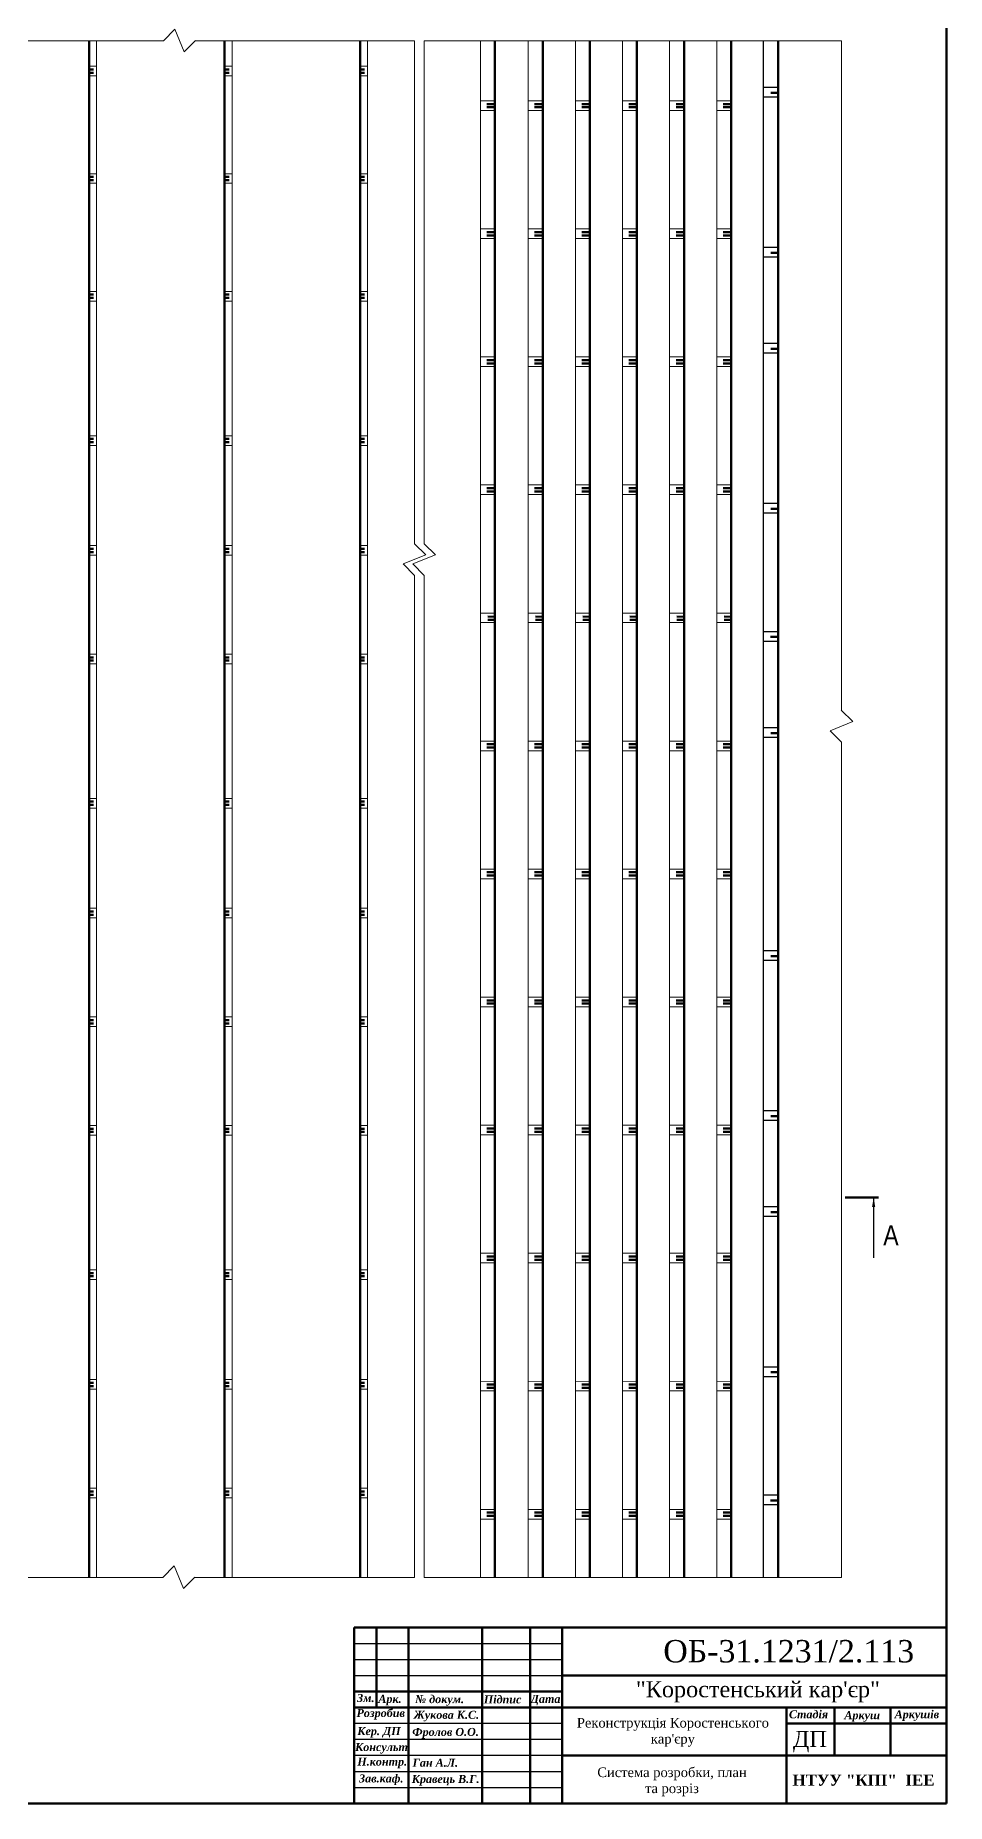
# Model space of a CAD drawing. Header units: millimetres. Extents: x 521 to 1090, y 142 to 973.
# Drawn here: x 806 to 1090, y 142 to 694 of the extents above; entities that cross this region are included whole.
import ezdxf

# ---------------------------------------------------------------- set-up
doc = ezdxf.new("R2010")
doc.units = ezdxf.units.MM
doc.dimstyles.new('ISO-25', dxfattribs={"dimtxt": 2.5, "dimasz": 2.5, "dimexe": 1.25, "dimexo": 0.625, "dimtad": 1, "dimtxsty": 'Standard', "dimcen": 2.5, "dimadec": 0, "dimazin": 0, "dimtfac": 1, "dimtmove": 0, "dimatfit": 3, "dimfxl": 0, "dimarcsym": 0})

msp = doc.modelspace()

# ---------------------------------------------------------------- linework, layer by layer
at = {"color": 0, "lineweight": 80}
for p, q in [((1090.221, 972.888), (1090.221, 141.888)), ((905.221, 196.888), (905.221, 141.888)), ((1090.221, 196.888), (905.221, 196.888)), ((912.221, 171.888), (912.221, 196.888)), ((922.221, 196.888), (922.221, 141.888)), ((945.221, 196.888), (945.221, 141.888)), ((960.221, 196.888), (960.221, 141.888)), ((970.221, 196.888), (970.221, 141.888)), ((970.221, 181.888), (1090.221, 181.888)), ((970.221, 171.888), (1090.221, 171.888)), ((1040.221, 171.888), (1040.221, 141.888)), ((1055.221, 171.888), (1055.221, 156.888)), ((1072.721, 171.888), (1072.721, 156.888)), ((1040.221, 166.888), (1089.997, 166.888)), ((970.221, 156.888), (1090.221, 156.888)), ((1090.221, 141.888), (521.221, 141.888))]:
    msp.add_line(p, q, dxfattribs=at)
at = {"color": 0, "lineweight": 20}
for p, q in [((845.737, 692.495), (849.274, 696.142)), ((852.181, 689.094), (849.274, 696.142)), ((554.461, 692.495), (845.737, 692.495)), ((824.816, 692.495), (824.816, 212.495)), ((855.737, 692.608), (852.181, 689.094)), ((855.623, 692.495), (924.119, 692.495)), ((867.122, 692.495), (867.122, 212.495)), ((909.427, 692.495), (909.427, 212.495)), ((924.119, 692.495), (924.119, 535.436)), ((927.119, 692.495), (927.119, 535.436)), ((927.119, 692.495), (1057.425, 692.495)), ((944.68, 692.495), (944.68, 212.495)), ((959.596, 692.495), (959.596, 212.495)), ((974.314, 692.495), (974.314, 212.495)), ((989.033, 692.495), (989.033, 212.495)), ((1003.751, 692.495), (1003.751, 212.495)), ((1018.469, 692.495), (1018.469, 212.495)), ((1057.425, 692.495), (1057.425, 483.306)), ((822.511, 684.597), (824.816, 684.594)), ((822.511, 681.59), (824.816, 681.588)), ((864.816, 684.597), (867.122, 684.594)), ((864.816, 681.59), (867.122, 681.588)), ((907.122, 684.597), (909.427, 684.594)), ((907.122, 681.59), (909.427, 681.588)), ((949.2, 673.802), (944.68, 673.805)), ((949.2, 670.795), (944.68, 670.798)), ((964.116, 673.802), (959.596, 673.805)), ((964.116, 670.795), (959.596, 670.798)), ((978.835, 673.802), (974.314, 673.805)), ((978.835, 670.795), (974.314, 670.798)), ((993.553, 673.802), (989.033, 673.805)), ((993.553, 670.795), (989.033, 670.798)), ((1008.271, 673.802), (1003.751, 673.805)), ((1008.271, 670.795), (1003.751, 670.798)), ((1022.99, 673.802), (1018.469, 673.805)), ((1022.99, 670.795), (1018.469, 670.798)), ((822.511, 651.044), (824.816, 651.041)), ((822.511, 648.037), (824.816, 648.035)), ((864.816, 651.044), (867.122, 651.041)), ((864.816, 648.037), (867.122, 648.035)), ((907.122, 651.044), (909.427, 651.041)), ((907.122, 648.037), (909.427, 648.035)), ((949.2, 633.802), (944.68, 633.805)), ((948.925, 630.795), (944.68, 630.798)), ((964.116, 633.802), (959.596, 633.805)), ((963.841, 630.795), (959.596, 630.798)), ((978.835, 633.802), (974.314, 633.805)), ((978.56, 630.795), (974.314, 630.798)), ((993.553, 633.802), (989.033, 633.805)), ((993.278, 630.795), (989.033, 630.798)), ((1008.271, 633.802), (1003.751, 633.805)), ((1007.996, 630.795), (1003.751, 630.798)), ((1022.99, 633.802), (1018.469, 633.805)), ((1022.715, 630.795), (1018.469, 630.798)), ((822.511, 614.246), (824.816, 614.243)), ((864.816, 614.246), (867.122, 614.243)), ((907.122, 614.246), (909.427, 614.243)), ((822.511, 611.239), (824.816, 611.237)), ((864.816, 611.239), (867.122, 611.237)), ((907.122, 611.239), (909.427, 611.237)), ((949.2, 593.802), (944.68, 593.805)), ((964.116, 593.802), (959.596, 593.805)), ((978.835, 593.802), (974.314, 593.805)), ((993.553, 593.802), (989.033, 593.805)), ((1008.271, 593.802), (1003.751, 593.805)), ((1022.99, 593.802), (1018.469, 593.805)), ((949.2, 590.795), (944.68, 590.798)), ((964.116, 590.795), (959.596, 590.798)), ((978.835, 590.795), (974.314, 590.798)), ((993.553, 590.795), (989.033, 590.798)), ((1008.271, 590.795), (1003.751, 590.798)), ((1022.99, 590.795), (1018.469, 590.798)), ((822.511, 569.171), (824.816, 569.168)), ((864.816, 569.171), (867.122, 569.168)), ((907.122, 569.171), (909.427, 569.168)), ((822.511, 566.164), (824.816, 566.162)), ((864.816, 566.164), (867.122, 566.162)), ((907.122, 566.164), (909.427, 566.162)), ((949.2, 553.802), (944.68, 553.805)), ((964.116, 553.802), (959.596, 553.805)), ((978.835, 553.802), (974.314, 553.805)), ((993.553, 553.802), (989.033, 553.805)), ((1008.271, 553.802), (1003.751, 553.805)), ((1022.99, 553.802), (1018.469, 553.805)), ((948.925, 550.795), (944.68, 550.798)), ((963.841, 550.795), (959.596, 550.798)), ((978.56, 550.795), (974.314, 550.798)), ((993.278, 550.795), (989.033, 550.798)), ((1007.996, 550.795), (1003.751, 550.798)), ((1022.715, 550.795), (1018.469, 550.798)), ((822.511, 534.872), (824.816, 534.869)), ((822.511, 531.865), (824.816, 531.863)), ((864.816, 534.872), (867.122, 534.869)), ((864.816, 531.865), (867.122, 531.863)), ((907.122, 534.872), (909.427, 534.869)), ((907.122, 531.865), (909.427, 531.863)), ((920.585, 529.12), (927.634, 532.027)), ((923.585, 529.12), (930.634, 532.027)), ((924.119, 535.436), (927.634, 532.027)), ((927.119, 535.436), (930.634, 532.027)), ((924.119, 525.564), (920.585, 529.12)), ((927.119, 525.564), (923.585, 529.12)), ((924.119, 525.564), (924.119, 212.495)), ((927.119, 525.564), (927.119, 212.495)), ((949.2, 513.802), (944.68, 513.805)), ((964.116, 513.802), (959.596, 513.805)), ((978.835, 513.802), (974.314, 513.805)), ((993.553, 513.802), (989.033, 513.805)), ((1008.271, 513.802), (1003.751, 513.805)), ((1022.99, 513.802), (1018.469, 513.805)), ((949.2, 510.795), (944.68, 510.798)), ((964.116, 510.795), (959.596, 510.798)), ((978.835, 510.795), (974.314, 510.798)), ((993.553, 510.795), (989.033, 510.798)), ((1008.271, 510.795), (1003.751, 510.798)), ((1022.99, 510.795), (1018.469, 510.798)), ((822.511, 500.942), (824.816, 500.939)), ((822.511, 497.935), (824.816, 497.933)), ((864.816, 500.942), (867.122, 500.939)), ((864.816, 497.935), (867.122, 497.933)), ((907.122, 500.942), (909.427, 500.939)), ((907.122, 497.935), (909.427, 497.933)), ((1057.293, 483.434), (1060.94, 479.897)), ((1053.892, 476.99), (1060.94, 479.897)), ((1057.425, 473.434), (1053.892, 476.99)), ((949.2, 473.802), (944.68, 473.805)), ((948.925, 470.795), (944.68, 470.798)), ((964.116, 473.802), (959.596, 473.805)), ((963.841, 470.795), (959.596, 470.798)), ((978.835, 473.802), (974.314, 473.805)), ((978.56, 470.795), (974.314, 470.798)), ((993.553, 473.802), (989.033, 473.805)), ((993.278, 470.795), (989.033, 470.798)), ((1008.271, 473.802), (1003.751, 473.805)), ((1007.996, 470.795), (1003.751, 470.798)), ((1022.99, 473.802), (1018.469, 473.805)), ((1022.715, 470.795), (1018.469, 470.798)), ((1057.425, 473.434), (1057.425, 212.495)), ((822.511, 455.867), (824.816, 455.864)), ((864.816, 455.867), (867.122, 455.864)), ((907.122, 455.867), (909.427, 455.864)), ((822.511, 452.859), (824.816, 452.858)), ((864.816, 452.859), (867.122, 452.858)), ((907.122, 452.859), (909.427, 452.858)), ((949.2, 433.802), (944.68, 433.805)), ((964.116, 433.802), (959.596, 433.805)), ((978.835, 433.802), (974.314, 433.805)), ((993.553, 433.802), (989.033, 433.805)), ((1008.271, 433.802), (1003.751, 433.805)), ((1022.99, 433.802), (1018.469, 433.805)), ((948.925, 430.795), (944.68, 430.798)), ((963.841, 430.795), (959.596, 430.798)), ((978.56, 430.795), (974.314, 430.798)), ((993.278, 430.795), (989.033, 430.798)), ((1007.996, 430.795), (1003.751, 430.798)), ((1022.715, 430.795), (1018.469, 430.798)), ((822.511, 421.568), (824.816, 421.565)), ((864.816, 421.568), (867.122, 421.565)), ((907.122, 421.568), (909.427, 421.565)), ((822.511, 418.561), (824.816, 418.559)), ((864.816, 418.561), (867.122, 418.559)), ((907.122, 418.561), (909.427, 418.559)), ((949.2, 393.802), (944.68, 393.805)), ((964.116, 393.802), (959.596, 393.805)), ((978.835, 393.802), (974.314, 393.805)), ((993.553, 393.802), (989.033, 393.805)), ((1008.271, 393.802), (1003.751, 393.805)), ((1022.99, 393.802), (1018.469, 393.805)), ((822.511, 387.638), (824.816, 387.635)), ((864.816, 387.638), (867.122, 387.635)), ((907.122, 387.638), (909.427, 387.635)), ((948.925, 390.795), (944.68, 390.798)), ((963.841, 390.795), (959.596, 390.798)), ((978.56, 390.795), (974.314, 390.798)), ((993.278, 390.795), (989.033, 390.798)), ((1007.996, 390.795), (1003.751, 390.798)), ((1022.715, 390.795), (1018.469, 390.798)), ((822.511, 384.63), (824.816, 384.629)), ((864.816, 384.63), (867.122, 384.629)), ((907.122, 384.63), (909.427, 384.629)), ((822.511, 353.707), (824.816, 353.705)), ((864.816, 353.707), (867.122, 353.705)), ((907.122, 353.707), (909.427, 353.705)), ((949.2, 353.802), (944.68, 353.805)), ((964.116, 353.802), (959.596, 353.805)), ((978.835, 353.802), (974.314, 353.805)), ((993.553, 353.802), (989.033, 353.805)), ((1008.271, 353.802), (1003.751, 353.805)), ((1022.99, 353.802), (1018.469, 353.805)), ((822.511, 350.7), (824.816, 350.699)), ((864.816, 350.7), (867.122, 350.699)), ((907.122, 350.7), (909.427, 350.699)), ((948.925, 350.795), (944.68, 350.798)), ((963.841, 350.795), (959.596, 350.798)), ((978.56, 350.795), (974.314, 350.798)), ((993.278, 350.795), (989.033, 350.798)), ((1007.996, 350.795), (1003.751, 350.798)), ((1022.715, 350.795), (1018.469, 350.798)), ((949.2, 313.802), (944.68, 313.805)), ((948.925, 310.795), (944.68, 310.798)), ((964.116, 313.802), (959.596, 313.805)), ((963.841, 310.795), (959.596, 310.798)), ((978.835, 313.802), (974.314, 313.805)), ((978.56, 310.795), (974.314, 310.798)), ((993.553, 313.802), (989.033, 313.805)), ((993.278, 310.795), (989.033, 310.798)), ((1008.271, 313.802), (1003.751, 313.805)), ((1007.996, 310.795), (1003.751, 310.798)), ((1022.99, 313.802), (1018.469, 313.805)), ((1022.715, 310.795), (1018.469, 310.798)), ((822.511, 308.632), (824.816, 308.629)), ((822.511, 305.625), (824.816, 305.624)), ((864.816, 308.632), (867.122, 308.629)), ((864.816, 305.625), (867.122, 305.624)), ((907.122, 308.632), (909.427, 308.629)), ((907.122, 305.625), (909.427, 305.624)), ((822.511, 274.333), (824.816, 274.331)), ((822.511, 271.326), (824.816, 271.325)), ((864.816, 274.333), (867.122, 274.331)), ((864.816, 271.326), (867.122, 271.325)), ((907.122, 274.333), (909.427, 274.331)), ((907.122, 271.326), (909.427, 271.325)), ((949.2, 273.802), (944.68, 273.805)), ((948.925, 270.795), (944.68, 270.798)), ((964.116, 273.802), (959.596, 273.805)), ((963.841, 270.795), (959.596, 270.798)), ((978.835, 273.802), (974.314, 273.805)), ((978.56, 270.795), (974.314, 270.798)), ((993.553, 273.802), (989.033, 273.805)), ((993.278, 270.795), (989.033, 270.798)), ((1008.271, 273.802), (1003.751, 273.805)), ((1007.996, 270.795), (1003.751, 270.798)), ((1022.99, 273.802), (1018.469, 273.805)), ((1022.715, 270.795), (1018.469, 270.798)), ((822.511, 240.403), (824.816, 240.4)), ((864.816, 240.403), (867.122, 240.4)), ((907.122, 240.403), (909.427, 240.4)), ((822.511, 237.396), (824.816, 237.395)), ((864.816, 237.396), (867.122, 237.395)), ((907.122, 237.396), (909.427, 237.395)), ((949.2, 233.802), (944.68, 233.805)), ((964.116, 233.802), (959.596, 233.805)), ((978.835, 233.802), (974.314, 233.805)), ((993.553, 233.802), (989.033, 233.805)), ((1008.271, 233.802), (1003.751, 233.805)), ((1022.99, 233.802), (1018.469, 233.805)), ((949.2, 230.795), (944.68, 230.798)), ((964.116, 230.795), (959.596, 230.798)), ((978.835, 230.795), (974.314, 230.798)), ((993.553, 230.795), (989.033, 230.798)), ((1008.271, 230.795), (1003.751, 230.798)), ((1022.99, 230.795), (1018.469, 230.798)), ((845.506, 212.495), (849.043, 216.142)), ((851.95, 209.094), (849.043, 216.142)), ((845.506, 212.495), (554.461, 212.495)), ((855.506, 212.608), (851.95, 209.094)), ((924.119, 212.495), (855.392, 212.495)), ((1057.425, 212.495), (927.119, 212.495))]:
    msp.add_line(p, q, dxfattribs=at)
at = {"color": 0, "linetype": 'ByBlock', "lineweight": 50}
for p, q in [((822.511, 692.495), (822.511, 212.495)), ((864.816, 692.495), (864.816, 212.495)), ((907.122, 692.495), (907.122, 212.495)), ((949.2, 212.495), (949.2, 692.495)), ((964.116, 212.495), (964.116, 692.495)), ((978.835, 212.495), (978.835, 692.495)), ((993.553, 212.495), (993.553, 692.495)), ((1008.271, 212.495), (1008.271, 692.495)), ((1022.99, 212.495), (1022.99, 692.495)), ((1037.608, 212.495), (1037.608, 692.495)), ((823.892, 683.608), (822.511, 683.608)), ((823.892, 682.587), (822.511, 682.587)), ((866.197, 683.608), (864.816, 683.608)), ((866.197, 682.587), (864.816, 682.587)), ((908.503, 683.608), (907.122, 683.608)), ((908.503, 682.587), (907.122, 682.587)), ((1037.607, 676.324), (1035.379, 676.325)), ((946.678, 672.805), (949.2, 672.805)), ((946.678, 671.783), (949.2, 671.783)), ((961.594, 672.805), (964.116, 672.805)), ((961.594, 671.783), (964.116, 671.783)), ((976.313, 672.805), (978.835, 672.805)), ((976.313, 671.783), (978.835, 671.783)), ((991.031, 672.805), (993.553, 672.805)), ((991.031, 671.783), (993.553, 671.783)), ((1005.749, 672.805), (1008.271, 672.805)), ((1005.749, 671.783), (1008.271, 671.783)), ((1020.468, 672.805), (1022.99, 672.805)), ((1020.468, 671.783), (1022.99, 671.783)), ((823.892, 650.056), (822.511, 650.056)), ((823.892, 649.034), (822.511, 649.034)), ((866.197, 650.056), (864.816, 650.056)), ((866.197, 649.034), (864.816, 649.034)), ((908.503, 650.056), (907.122, 650.056)), ((908.503, 649.034), (907.122, 649.034)), ((946.678, 632.805), (949.2, 632.805)), ((946.678, 631.783), (949.2, 631.783)), ((961.594, 632.805), (964.116, 632.805)), ((961.594, 631.783), (964.116, 631.783)), ((976.313, 632.805), (978.835, 632.805)), ((976.313, 631.783), (978.835, 631.783)), ((991.031, 632.805), (993.553, 632.805)), ((991.031, 631.783), (993.553, 631.783)), ((1005.749, 632.805), (1008.271, 632.805)), ((1005.749, 631.783), (1008.271, 631.783)), ((1020.468, 632.805), (1022.99, 632.805)), ((1020.468, 631.783), (1022.99, 631.783)), ((1037.576, 626.324), (1035.348, 626.325)), ((823.892, 613.257), (822.511, 613.257)), ((866.197, 613.257), (864.816, 613.257)), ((908.503, 613.257), (907.122, 613.257)), ((823.892, 612.236), (822.511, 612.236)), ((866.197, 612.236), (864.816, 612.236)), ((908.503, 612.236), (907.122, 612.236)), ((946.678, 592.805), (949.2, 592.805)), ((946.678, 591.783), (949.2, 591.783)), ((961.594, 592.805), (964.116, 592.805)), ((961.594, 591.783), (964.116, 591.783)), ((976.313, 592.805), (978.835, 592.805)), ((976.313, 591.783), (978.835, 591.783)), ((991.031, 592.805), (993.553, 592.805)), ((991.031, 591.783), (993.553, 591.783)), ((1005.749, 592.805), (1008.271, 592.805)), ((1005.749, 591.783), (1008.271, 591.783)), ((1020.468, 592.805), (1022.99, 592.805)), ((1020.468, 591.783), (1022.99, 591.783)), ((1037.607, 596.324), (1035.379, 596.325)), ((823.892, 568.182), (822.511, 568.182)), ((823.892, 567.161), (822.511, 567.161)), ((866.197, 568.182), (864.816, 568.182)), ((866.197, 567.161), (864.816, 567.161)), ((908.503, 568.182), (907.122, 568.182)), ((908.503, 567.161), (907.122, 567.161)), ((946.678, 552.805), (949.2, 552.805)), ((961.594, 552.805), (964.116, 552.805)), ((976.313, 552.805), (978.835, 552.805)), ((991.031, 552.805), (993.553, 552.805)), ((1005.749, 552.805), (1008.271, 552.805)), ((1020.468, 552.805), (1022.99, 552.805)), ((946.678, 551.783), (949.2, 551.783)), ((961.594, 551.783), (964.116, 551.783)), ((976.313, 551.783), (978.835, 551.783)), ((991.031, 551.783), (993.553, 551.783)), ((1005.749, 551.783), (1008.271, 551.783)), ((1020.468, 551.783), (1022.99, 551.783)), ((1037.576, 546.324), (1035.348, 546.325)), ((823.892, 533.883), (822.511, 533.883)), ((823.892, 532.862), (822.511, 532.862)), ((866.197, 533.883), (864.816, 533.883)), ((866.197, 532.862), (864.816, 532.862)), ((908.503, 533.883), (907.122, 533.883)), ((908.503, 532.862), (907.122, 532.862)), ((949.199, 512.662), (946.97, 512.671)), ((949.199, 511.662), (946.97, 511.671)), ((949.199, 511.662), (946.97, 511.671)), ((964.115, 512.662), (961.887, 512.671)), ((964.115, 511.662), (961.887, 511.671)), ((964.115, 511.662), (961.887, 511.671)), ((978.834, 512.662), (976.605, 512.671)), ((978.834, 511.662), (976.605, 511.671)), ((978.834, 511.662), (976.605, 511.671)), ((993.552, 512.662), (991.323, 512.671)), ((993.552, 511.662), (991.323, 511.671)), ((993.552, 511.662), (991.323, 511.671)), ((1008.27, 512.662), (1006.041, 512.671)), ((1008.27, 511.662), (1006.041, 511.671)), ((1008.27, 511.662), (1006.041, 511.671)), ((1022.989, 512.662), (1020.76, 512.671)), ((1022.989, 511.662), (1020.76, 511.671)), ((1022.989, 511.662), (1020.76, 511.671)), ((1037.502, 506.324), (1035.273, 506.325)), ((823.892, 499.953), (822.511, 499.953)), ((823.892, 498.932), (822.511, 498.932)), ((866.197, 499.953), (864.816, 499.953)), ((866.197, 498.932), (864.816, 498.932)), ((908.503, 499.953), (907.122, 499.953)), ((908.503, 498.932), (907.122, 498.932)), ((1037.533, 476.324), (1035.304, 476.325)), ((946.678, 472.805), (949.2, 472.805)), ((946.678, 471.783), (949.2, 471.783)), ((961.594, 472.805), (964.116, 472.805)), ((961.594, 471.783), (964.116, 471.783)), ((976.313, 472.805), (978.835, 472.805)), ((976.313, 471.783), (978.835, 471.783)), ((991.031, 472.805), (993.553, 472.805)), ((991.031, 471.783), (993.553, 471.783)), ((1005.749, 472.805), (1008.271, 472.805)), ((1005.749, 471.783), (1008.271, 471.783)), ((1020.468, 472.805), (1022.99, 472.805)), ((1020.468, 471.783), (1022.99, 471.783)), ((823.892, 454.878), (822.511, 454.878)), ((823.892, 453.857), (822.511, 453.857)), ((866.197, 454.878), (864.816, 454.878)), ((866.197, 453.857), (864.816, 453.857)), ((908.503, 454.878), (907.122, 454.878)), ((908.503, 453.857), (907.122, 453.857)), ((946.678, 432.805), (949.2, 432.805)), ((946.678, 431.783), (949.2, 431.783)), ((961.594, 432.805), (964.116, 432.805)), ((961.594, 431.783), (964.116, 431.783)), ((976.313, 432.805), (978.835, 432.805)), ((976.313, 431.783), (978.835, 431.783)), ((991.031, 432.805), (993.553, 432.805)), ((991.031, 431.783), (993.553, 431.783)), ((1005.749, 432.805), (1008.271, 432.805)), ((1005.749, 431.783), (1008.271, 431.783)), ((1020.468, 432.805), (1022.99, 432.805)), ((1020.468, 431.783), (1022.99, 431.783)), ((823.892, 420.579), (822.511, 420.579)), ((866.197, 420.579), (864.816, 420.579)), ((908.503, 420.579), (907.122, 420.579)), ((823.892, 419.558), (822.511, 419.558)), ((866.197, 419.558), (864.816, 419.558)), ((908.503, 419.558), (907.122, 419.558)), ((1037.607, 406.624), (1035.379, 406.625)), ((946.678, 392.805), (949.2, 392.805)), ((961.594, 392.805), (964.116, 392.805)), ((976.313, 392.805), (978.835, 392.805)), ((991.031, 392.805), (993.553, 392.805)), ((1005.749, 392.805), (1008.271, 392.805)), ((1020.468, 392.805), (1022.99, 392.805)), ((946.678, 391.783), (949.2, 391.783)), ((961.594, 391.783), (964.116, 391.783)), ((976.313, 391.783), (978.835, 391.783)), ((991.031, 391.783), (993.553, 391.783)), ((1005.749, 391.783), (1008.271, 391.783)), ((1020.468, 391.783), (1022.99, 391.783)), ((823.892, 386.649), (822.511, 386.649)), ((823.892, 385.628), (822.511, 385.628)), ((866.197, 386.649), (864.816, 386.649)), ((866.197, 385.628), (864.816, 385.628)), ((908.503, 386.649), (907.122, 386.649)), ((908.503, 385.628), (907.122, 385.628)), ((1037.576, 356.624), (1035.348, 356.625)), ((823.892, 352.719), (822.511, 352.719)), ((823.892, 351.698), (822.511, 351.698)), ((866.197, 352.719), (864.816, 352.719)), ((866.197, 351.698), (864.816, 351.698)), ((908.503, 352.719), (907.122, 352.719)), ((908.503, 351.698), (907.122, 351.698)), ((946.678, 352.805), (949.2, 352.805)), ((946.678, 351.783), (949.2, 351.783)), ((961.594, 352.805), (964.116, 352.805)), ((961.594, 351.783), (964.116, 351.783)), ((976.313, 352.805), (978.835, 352.805)), ((976.313, 351.783), (978.835, 351.783)), ((991.031, 352.805), (993.553, 352.805)), ((991.031, 351.783), (993.553, 351.783)), ((1005.749, 352.805), (1008.271, 352.805)), ((1005.749, 351.783), (1008.271, 351.783)), ((1020.468, 352.805), (1022.99, 352.805)), ((1020.468, 351.783), (1022.99, 351.783)), ((1037.607, 326.624), (1035.379, 326.625)), ((946.678, 312.805), (949.2, 312.805)), ((946.678, 311.783), (949.2, 311.783)), ((961.594, 312.805), (964.116, 312.805)), ((961.594, 311.783), (964.116, 311.783)), ((976.313, 312.805), (978.835, 312.805)), ((976.313, 311.783), (978.835, 311.783)), ((991.031, 312.805), (993.553, 312.805)), ((991.031, 311.783), (993.553, 311.783)), ((1005.749, 312.805), (1008.271, 312.805)), ((1005.749, 311.783), (1008.271, 311.783)), ((1020.468, 312.805), (1022.99, 312.805)), ((1020.468, 311.783), (1022.99, 311.783)), ((823.892, 307.644), (822.511, 307.644)), ((823.892, 306.623), (822.511, 306.623)), ((866.197, 307.644), (864.816, 307.644)), ((866.197, 306.623), (864.816, 306.623)), ((908.503, 307.644), (907.122, 307.644)), ((908.503, 306.623), (907.122, 306.623)), ((1037.576, 276.624), (1035.348, 276.625)), ((823.892, 273.345), (822.511, 273.345)), ((823.892, 272.324), (822.511, 272.324)), ((866.197, 273.345), (864.816, 273.345)), ((866.197, 272.324), (864.816, 272.324)), ((908.503, 273.345), (907.122, 273.345)), ((908.503, 272.324), (907.122, 272.324)), ((946.678, 272.805), (949.2, 272.805)), ((946.678, 271.783), (949.2, 271.783)), ((961.594, 272.805), (964.116, 272.805)), ((961.594, 271.783), (964.116, 271.783)), ((976.313, 272.805), (978.835, 272.805)), ((976.313, 271.783), (978.835, 271.783)), ((991.031, 272.805), (993.553, 272.805)), ((991.031, 271.783), (993.553, 271.783)), ((1005.749, 272.805), (1008.271, 272.805)), ((1005.749, 271.783), (1008.271, 271.783)), ((1020.468, 272.805), (1022.99, 272.805)), ((1020.468, 271.783), (1022.99, 271.783)), ((823.892, 239.415), (822.511, 239.415)), ((823.892, 238.394), (822.511, 238.394)), ((866.197, 239.415), (864.816, 239.415)), ((866.197, 238.394), (864.816, 238.394)), ((908.503, 239.415), (907.122, 239.415)), ((908.503, 238.394), (907.122, 238.394)), ((946.678, 232.805), (949.2, 232.805)), ((961.594, 232.805), (964.116, 232.805)), ((976.313, 232.805), (978.835, 232.805)), ((991.031, 232.805), (993.553, 232.805)), ((1005.749, 232.805), (1008.271, 232.805)), ((1020.468, 232.805), (1022.99, 232.805)), ((1037.502, 236.624), (1035.273, 236.625)), ((946.678, 231.783), (949.2, 231.783)), ((961.594, 231.783), (964.116, 231.783)), ((976.313, 231.783), (978.835, 231.783)), ((991.031, 231.783), (993.553, 231.783)), ((1005.749, 231.783), (1008.271, 231.783)), ((1020.468, 231.783), (1022.99, 231.783))]:
    msp.add_line(p, q, dxfattribs=at)
at = {"color": 0}
msp.add_line((1032.99, 692.495), (1032.99, 212.495), dxfattribs=at)
at = {"color": 0, "lineweight": 30}
for p, q in [((1037.608, 677.964), (1032.99, 677.967)), ((1037.333, 674.957), (1032.99, 674.96)), ((1037.577, 627.964), (1032.99, 627.967)), ((1037.302, 624.957), (1032.99, 624.96)), ((1037.608, 597.964), (1032.99, 597.967)), ((1037.333, 594.957), (1032.99, 594.96)), ((1037.577, 547.964), (1032.99, 547.967)), ((1037.302, 544.957), (1032.99, 544.96)), ((1037.503, 507.964), (1032.99, 507.967)), ((1037.228, 504.957), (1032.99, 504.959)), ((1037.534, 477.964), (1032.99, 477.967)), ((1037.259, 474.957), (1032.99, 474.959)), ((1037.608, 408.264), (1032.99, 408.267)), ((1037.333, 405.257), (1032.99, 405.26)), ((1037.577, 358.264), (1032.99, 358.267)), ((1037.302, 355.257), (1032.99, 355.26)), ((1037.608, 328.264), (1032.99, 328.267)), ((1037.333, 325.257), (1032.99, 325.26)), ((1037.577, 278.264), (1032.99, 278.267)), ((1037.302, 275.257), (1032.99, 275.26)), ((1037.503, 238.264), (1032.99, 238.267)), ((1037.228, 235.257), (1032.99, 235.26)), ((905.221, 191.888), (970.221, 191.888)), ((905.221, 186.888), (970.221, 186.888)), ((905.221, 181.888), (970.221, 181.888)), ((970.221, 166.888), (905.221, 166.888)), ((970.221, 161.888), (905.221, 161.888)), ((970.221, 156.888), (905.221, 156.888)), ((905.221, 151.888), (970.221, 151.888)), ((905.221, 146.888), (970.221, 146.888))]:
    msp.add_line(p, q, dxfattribs=at)
at = {"color": 0, "lineweight": 70}
msp.add_line((1068.975, 331.27), (1058.498, 331.27), dxfattribs=at)
at = {"color": 0, "lineweight": 50}
for p, q in [((905.221, 176.888), (970.221, 176.888)), ((970.221, 171.888), (905.221, 171.888))]:
    msp.add_line(p, q, dxfattribs=at)

# ---------------------------------------------------------------- texts
at = {"color": 0, "lineweight": 20, "attachment_point": 1}
for s, insert, char_height, width in [('{\\fArial Narrow|b0|i0|c0|p34;\\C256;A}', (1070.449, 322.579), 6.25, 8.2112), ('{\\fTimes New Roman|b1|i1|c204|p18;Розробив}', (905.971, 171.447), 2.5, 16.04545), ('{\\fTimes New Roman|b1|i1|c204|p18;Зм.}', (906.139, 176.137), 2.5, 16.04545), ('{\\fTimes New Roman|b1|i1|c204|p18;Арк.}', (912.796, 175.874), 2.5, 16.04545), ('{\\fTimes New Roman|b1|i1|c204|p18;№ докум.}', (924.269, 175.786), 2.5, 16.04545), ('{\\fTimes New Roman|b1|i1|c204|p18;Підпис}', (945.728, 175.699), 2.5, 16.04545), ('{\\fTimes New Roman|b1|i1|c204|p18;Дата}', (960.355, 175.874), 2.5, 16.04545), ('{\\fTimes New Roman|b1|i1|c204|p18;Кер. ДП}', (906.227, 165.806), 2.5, 16.04545), ('{\\fTimes New Roman|b1|i1|c204|p18;Жукова К.С.}', (923.832, 170.884), 2.5, 20.07437), ('{\\fTimes New Roman|b1|i1|c204|p18;Стадія}', (1040.996, 171.048), 2.5, 16.04545), ('{\\fTimes New Roman|b1|i1|c204|p18;Аркуш}', (1058.295, 170.773), 2.5, 14.28104), ('{\\fTimes New Roman|b1|i1|c204|p18;Аркушів}', (1073.99, 171.048), 2.5, 16.04545), ('{\\fTimes New Roman|b1|i1|c204|p18;Консульт}', (905.526, 160.816), 2.5, 16.04545), ('{\\fTimes New Roman|b1|i1|c204|p18;Фролов О.О.}', (923.394, 165.543), 2.5, 20.5123), ('{\\fTimes New Roman|b0|i0|c204|p18;ДП}', (1042.233, 164.589), 5, 16.04545), ('{\\fTimes New Roman|b1|i1|c204|p18;Н.контр.}', (906.227, 156.263), 2.5, 16.04545), ('{\\fTimes New Roman|b1|i1|c204|p18;Ган А.Л.}', (923.481, 155.913), 2.5, 16.04545), ('{\\fTimes New Roman|b1|i1|c204|p18;Зав.каф.}', (906.752, 151.011), 2.5, 16.04545), ('{\\fTimes New Roman|b1|i1|c204|p18;Кравець В.Г.}', (923.218, 150.836), 2.5, 21.03781), ('{\\fTimes New Roman|b1|i0|c204|p18;НТУУ "КПІ"  ІЕЕ}', (1042.095, 150.985), 3.5, 45.60277)]:
    msp.add_mtext(s, dxfattribs=dict(at, insert=insert, char_height=char_height, width=width))
at = {"color": 0, "lineweight": 40}
for s, insert, char_height, width, attachment_point in [('{\\fTimes New Roman|b0|i0|c204|p18;ОБ-\\fTimes New Roman|b0|i0|c0|p18;3\\fTimes New Roman|b0|i0|c204|p18;1.\\fTimes New Roman|b0|i0|c0|p18;1231/2\\fTimes New Roman|b0|i0|c204|p18;.1\\fTimes New Roman|b0|i0|c0|p18;13}', (1001.769, 193.006), 7, 16.04545, 1), ('{\\fTimes New Roman|b0|i0|c204|p18;"Коростенський кар\\fTimes New Roman|b0|i0|c0|p18;\'\\fTimes New Roman|b0|i0|c204|p18;єр"}', (993.214, 180.117), 5, 89.6726, 1), ("{\\fTimes New Roman|b0|i0|c204|p18;Реконструкція Коростенського кар\\fTimes New Roman|b0|i0|c0|p18;'\\fTimes New Roman|b0|i0|c204|p18;єру}", (1004.756, 164.157), 3, 62.09987, 5), ('{\\fTimes New Roman|b0|i0|c204|p18;Система розробки, план та розріз}', (1004.484, 148.691), 3, 48.55832, 5)]:
    msp.add_mtext(s, dxfattribs=dict(at, insert=insert, char_height=char_height, width=width, attachment_point=attachment_point))

# ---------------------------------------------------------------- leaders
at = {"color": 0, "lineweight": 20}
msp.add_leader([(1067.442, 331.27), (1067.442, 312.364)], dimstyle='ISO-25', override={"dimasz": 3, "dimgap": 0.625, "dimtad": 0}, dxfattribs=at)

doc.saveas('drawing.dxf')
